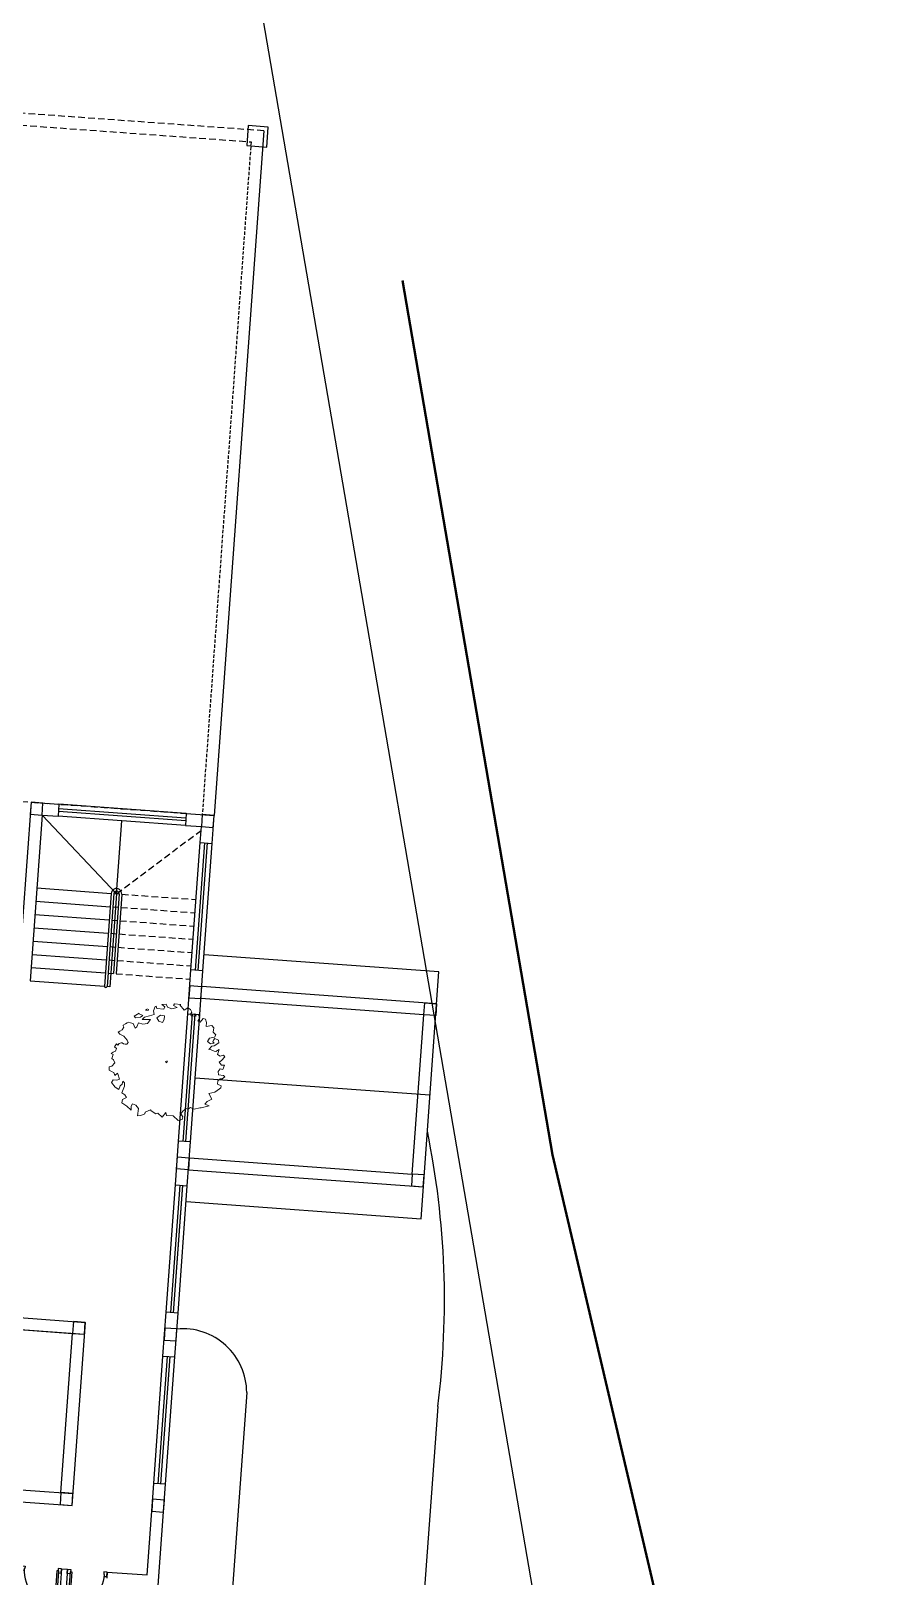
# Model space of a CAD drawing. Extents: x 2080 to 102394, y 2071 to 93424.
# Drawn here: x 88430 to 89065, y 82001 to 83163 of the extents above; entities that cross this region are included whole.
import ezdxf

# ---------------------------------------------------------------- set-up
doc = ezdxf.new("R2010")
doc.units = 0
doc.header["$LTSCALE"] = 20
doc.header["$MEASUREMENT"] = 0
doc.linetypes.add('ACAD_ISO02W100', pattern=[15, 12, -3])
doc.linetypes.add('HIDDEN', pattern=[0.375, 0.25, -0.125])
for name, color, linetype in [('beam', 7, 'Continuous'), ('COLUMN', 31, 'Continuous'), ('DOOR', 1, 'Continuous'), ('HANDRAIL', 1, 'Continuous'), ('road', 2, 'Continuous'), ('Roof lilne', 31, 'Continuous'), ('TEXTS', 2, 'Continuous'), ('wall', 13, 'Continuous'), ('WINDOW', 4, 'Continuous'), ('winsill', 5, 'Continuous')]:
    doc.layers.add(name, color=color, linetype=linetype)
for name, color, linetype, lineweight in [('COUNTRY FENCE', 13, 'ACAD_ISO02W100', 50), ('Mango tree', 96, 'Continuous', 5), ('sappotta', 114, 'Continuous', 5)]:
    doc.layers.add(name, color=color, linetype=linetype, lineweight=lineweight)
doc.layers.add('patta duplicate', color=230, linetype='Continuous', plot=False)
doc.styles.add('style5', font='times_2.ttf')

# ---------------------------------------------------------------- blocks, each defined once
blk = doc.blocks.new('NEEM')
at = {"layer": 'sappotta', "linetype": 'Continuous'}
for p, q in [((-0.517, 0.963), (-0.614, 0.901)), ((-0.614, 0.901), (-0.589, 0.87)), ((-0.521, 0.945), (-0.521, 0.945)), ((-0.449, 0.913), (-0.521, 0.945)), ((-0.494, 0.884), (-0.449, 0.913)), ((-0.32, 0.906), (-0.415, 0.884)), ((-0.359, 1.043), (-0.396, 1.016)), ((-0.396, 1.016), (-0.345, 1.011)), ((-0.345, 1.011), (-0.34, 1.039)), ((-0.23, 0.935), (-0.32, 0.906)), ((-0.213, 1.092), (-0.242, 1.007)), ((-0.242, 1.007), (-0.23, 0.935)), ((-0.191, 1.099), (-0.213, 1.092)), ((-0.177, 1.048), (-0.191, 1.099)), ((-0.043, 1.039), (-0.177, 1.048)), ((-0.108, 0.922), (-0.177, 0.872)), ((-0.027, 0.908), (-0.108, 0.922)), ((0.003, 1.132), (-0.083, 1.127)), ((-0.083, 1.127), (-0.023, 1.083)), ((-0.023, 1.083), (-0.043, 1.039)), ((-0.034, 0.839), (-0.027, 0.908)), ((0.03, 1.077), (0.003, 1.132)), ((0.114, 1.043), (0.03, 1.077)), ((0.216, 1.072), (0.114, 1.043)), ((0.162, 1.144), (0.142, 1.112)), ((0.142, 1.112), (0.216, 1.072)), ((0.283, 1.13), (0.162, 1.144)), ((0.267, 1.123), (0.283, 1.13)), ((0.351, 1.016), (0.267, 1.123)), ((0.421, 1.063), (0.351, 1.016)), ((0.473, 1.03), (0.421, 1.063)), ((0.472, 0.942), (0.501, 0.982)), ((0.483, 0.908), (0.472, 0.942)), ((0.501, 0.982), (0.473, 1.03)), ((0.581, 0.9), (0.483, 0.908)), ((0.551, 0.95), (0.581, 0.9)), ((0.627, 0.928), (0.551, 0.95)), ((0.654, 0.87), (0.627, 0.928)), ((-0.892, 0.613), (-0.923, 0.594)), ((-0.85, 0.638), (-0.892, 0.613)), ((-0.818, 0.692), (-0.85, 0.638)), ((-0.783, 0.757), (-0.83, 0.729)), ((-0.83, 0.729), (-0.826, 0.714)), ((-0.826, 0.714), (-0.818, 0.692)), ((-0.749, 0.774), (-0.783, 0.757)), ((-0.717, 0.789), (-0.749, 0.774)), ((-0.689, 0.772), (-0.717, 0.789)), ((-0.638, 0.758), (-0.689, 0.772)), ((-0.598, 0.672), (-0.638, 0.758)), ((-0.562, 0.699), (-0.598, 0.672)), ((-0.589, 0.87), (-0.494, 0.884)), ((-0.533, 0.776), (-0.562, 0.699)), ((-0.452, 0.75), (-0.533, 0.776)), ((-0.415, 0.884), (-0.459, 0.839)), ((-0.459, 0.839), (-0.303, 0.837)), ((-0.361, 0.762), (-0.452, 0.75)), ((-0.303, 0.837), (-0.361, 0.762)), ((-0.177, 0.872), (-0.139, 0.809)), ((-0.139, 0.809), (-0.067, 0.78)), ((-0.067, 0.78), (-0.034, 0.839)), ((0.616, 0.806), (0.654, 0.87)), ((0.66, 0.788), (0.616, 0.806)), ((0.715, 0.86), (0.66, 0.788)), ((0.762, 0.844), (0.715, 0.86)), ((0.783, 0.779), (0.762, 0.844)), ((0.776, 0.704), (0.783, 0.779)), ((0.888, 0.723), (0.776, 0.704)), ((0.924, 0.679), (0.888, 0.723)), ((0.913, 0.591), (0.924, 0.679)), ((-0.96, 0.366), (-0.994, 0.31)), ((-0.994, 0.31), (-0.961, 0.275)), ((-0.935, 0.345), (-0.96, 0.366)), ((-0.908, 0.372), (-0.935, 0.345)), ((-0.923, 0.594), (-0.895, 0.555)), ((-0.87, 0.389), (-0.908, 0.372)), ((-0.895, 0.555), (-0.868, 0.54)), ((-0.846, 0.386), (-0.87, 0.389)), ((-0.868, 0.54), (-0.818, 0.517)), ((-0.821, 0.367), (-0.846, 0.386)), ((-0.788, 0.359), (-0.821, 0.367)), ((-0.818, 0.517), (-0.752, 0.44)), ((-0.757, 0.361), (-0.788, 0.359)), ((-0.735, 0.394), (-0.757, 0.361)), ((-0.752, 0.44), (-0.735, 0.394)), ((0.804, 0.415), (0.84, 0.475)), ((0.86, 0.367), (0.804, 0.415)), ((0.829, 0.259), (0.888, 0.326)), ((0.84, 0.475), (0.934, 0.5)), ((0.933, 0.378), (0.86, 0.367)), ((0.888, 0.326), (0.93, 0.332)), ((0.917, 0.437), (0.904, 0.404)), ((0.904, 0.404), (0.933, 0.378)), ((0.964, 0.541), (0.913, 0.591)), ((0.942, 0.471), (0.917, 0.437)), ((0.93, 0.332), (1.018, 0.389)), ((0.934, 0.5), (0.964, 0.541)), ((1.014, 0.439), (0.942, 0.471)), ((1.018, 0.389), (1.014, 0.439)), ((-1.023, 0.208), (-1.062, 0.182)), ((-1.062, 0.182), (-1.02, 0.162)), ((-1.02, 0.162), (-1.049, 0.084)), ((-1.049, 0.084), (-1.017, 0.059)), ((-0.978, 0.229), (-1.023, 0.208)), ((-1.017, 0.059), (-0.991, -0.002)), ((-0.961, 0.275), (-0.978, 0.229)), ((0.02, 0.041), (-0.009, 0.024)), ((-0.009, 0.024), (0, 0)), ((0, 0), (0.014, 0.011)), ((0.014, 0.011), (0.027, 0.031)), ((0.838, 0.262), (0.829, 0.259)), ((0.931, 0.228), (0.838, 0.262)), ((0.962, 0.217), (0.931, 0.228)), ((1.025, 0.259), (0.962, 0.217)), ((0.996, 0.16), (1.025, 0.259)), ((1.046, 0.129), (0.996, 0.16)), ((1.029, 0.011), (1.074, 0.049)), ((1.074, -0.047), (1.029, 0.011)), ((1.109, 0.149), (1.046, 0.129)), ((1.074, 0.049), (1.137, 0.114)), ((1.137, 0.114), (1.109, 0.149)), ((-1.097, -0.077), (-1.098, -0.14)), ((-1.098, -0.14), (-1.044, -0.173)), ((-1.048, -0.062), (-1.097, -0.077)), ((-0.991, -0.002), (-1.048, -0.062)), ((-1.044, -0.173), (-1.007, -0.185)), ((-1.007, -0.185), (-0.992, -0.244)), ((-0.992, -0.244), (-0.937, -0.198)), ((-0.937, -0.198), (-0.93, -0.213)), ((-0.93, -0.213), (-0.902, -0.318)), ((1.007, -0.166), (1.046, -0.114)), ((1.016, -0.234), (1.007, -0.166)), ((1.11, -0.243), (1.016, -0.234)), ((1.046, -0.114), (1.1, -0.129)), ((1.129, -0.047), (1.074, -0.047)), ((1.083, -0.306), (1.137, -0.273)), ((1.1, -0.129), (1.129, -0.047)), ((1.137, -0.273), (1.11, -0.243)), ((-1.025, -0.325), (-1.052, -0.378)), ((-1.052, -0.378), (-0.982, -0.471)), ((-0.953, -0.336), (-1.025, -0.325)), ((-0.982, -0.471), (-0.91, -0.516)), ((-0.902, -0.318), (-0.953, -0.336)), ((-0.91, -0.516), (-0.888, -0.446)), ((-0.888, -0.446), (-0.848, -0.411)), ((-0.803, -0.452), (-0.853, -0.576)), ((-0.853, -0.576), (-0.797, -0.619)), ((-0.848, -0.411), (-0.837, -0.355)), ((-0.837, -0.355), (-0.803, -0.383)), ((-0.803, -0.383), (-0.803, -0.452)), ((0.826, -0.591), (0.943, -0.565)), ((0.887, -0.704), (0.826, -0.591)), ((0.943, -0.565), (1.032, -0.503)), ((0.992, -0.411), (1.004, -0.349)), ((1.066, -0.443), (0.992, -0.411)), ((1.004, -0.349), (1.045, -0.311)), ((1.032, -0.503), (1.061, -0.484)), ((1.045, -0.311), (1.083, -0.306)), ((1.061, -0.484), (1.066, -0.443)), ((-0.844, -0.71), (-0.852, -0.77)), ((-0.852, -0.77), (-0.758, -0.838)), ((-0.766, -0.668), (-0.844, -0.71)), ((-0.797, -0.619), (-0.766, -0.668)), ((-0.758, -0.838), (-0.675, -0.912)), ((-0.676, -0.836), (-0.649, -0.791)), ((-0.675, -0.912), (-0.676, -0.836)), ((-0.649, -0.791), (-0.582, -0.82)), ((-0.582, -0.82), (-0.534, -0.881)), ((-0.534, -0.881), (-0.554, -1.025)), ((0.327, -0.932), (0.391, -0.879)), ((0.391, -0.879), (0.423, -0.897)), ((0.423, -0.897), (0.47, -0.86)), ((0.47, -0.86), (0.543, -0.896)), ((0.543, -0.896), (0.652, -0.871)), ((0.652, -0.871), (0.68, -0.867)), ((0.68, -0.867), (0.834, -0.828)), ((0.751, -0.797), (0.797, -0.747)), ((0.834, -0.828), (0.751, -0.797)), ((0.797, -0.747), (0.887, -0.704)), ((-0.554, -1.025), (-0.486, -1.015)), ((-0.486, -1.015), (-0.413, -0.988)), ((-0.413, -0.988), (-0.401, -0.955)), ((-0.401, -0.955), (-0.302, -0.907)), ((-0.302, -0.907), (-0.286, -0.926)), ((-0.286, -0.926), (-0.197, -0.986)), ((-0.197, -0.986), (-0.157, -0.969)), ((-0.157, -0.969), (-0.078, -1.049)), ((-0.078, -1.049), (-0.006, -0.96)), ((-0.006, -0.96), (0.006, -1.017)), ((0.006, -1.017), (0.139, -1.026)), ((0.139, -1.026), (0.236, -1.115)), ((0.236, -1.115), (0.314, -1.096)), ((0.287, -0.982), (0.327, -0.932)), ((0.324, -1.046), (0.287, -0.982)), ((0.314, -1.096), (0.324, -1.046))]:
    blk.add_line(p, q, dxfattribs=at)
blk = doc.blocks.new('DR1H902')
at = {"color": 0}
for p, q in [((-0.5, 0), (-0.5, 1)), ((-0.5, 1), (-0.45, 1)), ((-0.45, 0), (-0.45, 1)), ((-0.5, 0), (-0.45, 0))]:
    blk.add_line(p, q, dxfattribs=at)
blk.add_arc((-0.5, 0), 1, 0, 91.707, dxfattribs=at)
blk = doc.blocks.new('A$C3B4262AC')
at = {"layer": 'DOOR'}
for p, q in [((0, 4), (0, 0)), ((2.5, 4), (0, 4)), ((0, 0), (3, 0)), ((2.5, 2.25), (2.5, 4)), ((3, 2.25), (2.5, 2.25)), ((3, 0), (3, 2.25))]:
    blk.add_line(p, q, dxfattribs=at)
blk = doc.blocks.new('A$C1F9E242A')
blk.add_blockref('A$C3B4262AC', (0, 0))
at = {"xscale": -1}
blk.add_blockref('A$C3B4262AC', (36, 0), dxfattribs=at)
at = {"layer": 'DOOR', "xscale": -31, "yscale": 31, "zscale": 68.88888888888889}
blk.add_blockref('DR1H902', (18, 2.2), dxfattribs=at)
blk = doc.blocks.new('*U24')
at = {"xscale": -1}
blk.add_blockref('A$C1F9E242A', (0, -2), dxfattribs=at)
blk = doc.blocks.new('A$C6FFD0EFA')
for p, q in [((670.1, -630.2), (614.3, -571)), ((670.1, -630.2), (674.1, -575.3)), ((610.3, -625.8), (666.2, -629.9)), ((609.6, -635.8), (665.4, -639.9)), ((670.1, -630.2), (665.1, -700)), ((668.1, -630), (672.1, -630.3)), ((608.8, -645.8), (664.7, -649.8)), ((666.7, -650), (670.7, -650.3)), ((667.4, -640), (671.4, -640.3)), ((608.1, -655.7), (664, -659.8)), ((666, -659.9), (670, -660.2)), ((607.4, -665.7), (663.3, -669.8)), ((665.2, -669.9), (669.2, -670.2)), ((606, -685.7), (661.8, -689.7)), ((606.7, -675.7), (662.5, -679.7)), ((664.5, -679.9), (668.5, -680.2)), ((605.2, -695.6), (661.1, -699.7)), ((663.8, -689.9), (667.8, -690.2)), ((665.1, -700), (663.1, -699.8))]:
    blk.add_line(p, q)
at = {"linetype": 'HIDDEN'}
for p, q in [((670.1, -630.2), (733.7, -582.6)), ((674.1, -630.5), (730, -634.5)), ((672.7, -650.4), (728.5, -654.5)), ((673.4, -640.4), (729.3, -644.5)), ((672, -660.4), (727.8, -664.4)), ((671.2, -670.4), (727.1, -674.4)), ((670.5, -680.3), (726.4, -684.4)), ((669.8, -690.3), (725.6, -694.4))]:
    blk.add_line(p, q, dxfattribs=at)
at = {"layer": 'COLUMN'}
for points in [[(605.3, -570.3), (614.3, -571), (614.9, -562), (606, -561.3)], [(734, -579.7), (742.9, -580.3), (743.6, -571.3), (734.6, -570.7)], [(724.6, -708.3), (733.6, -709), (734.3, -700), (725.3, -699.3)], [(715.9, -828), (724.9, -828.7), (724.3, -837.6), (715.3, -837)], [(637.1, -960.7), (646.1, -961.3), (646.7, -952.3), (637.8, -951.7)], [(705.9, -965.6), (714.9, -966.3), (715.6, -957.3), (706.6, -956.7)], [(627.8, -1089.3), (636.8, -1090), (637.4, -1081), (628.4, -1080.3)], [(696.6, -1094.3), (705.6, -1095), (706.2, -1086), (697.3, -1085.3)]]:
    blk.add_lwpolyline(points, close=True, dxfattribs=at)
at = {"layer": 'HANDRAIL'}
for p, q in [((666.2, -629.9), (661.1, -699.7)), ((668.1, -630), (663.1, -699.8)), ((672.1, -630.3), (667.8, -690.2)), ((674.1, -630.5), (669.8, -690.3))]:
    blk.add_line(p, q, dxfattribs=at)
for centre, radius, start, end in [((670.1, -630.2), 4, 355.8486, 175.8486), ((670.1, -630.2), 2, 355.8486, 175.8486), ((662.1, -699.7), 1, 178.6957, 353.0015)]:
    blk.add_arc(centre, radius, start, end, dxfattribs=at)
at = {"layer": 'wall'}
for p, q in [((606, -561.3), (596.3, -695)), ((606, -561.3), (626.9, -562.9)), ((626.9, -562.9), (626.2, -571.8)), ((614.3, -571), (605.2, -695.6)), ((614.3, -571), (626.2, -571.8)), ((722.6, -569.8), (722, -578.8)), ((722, -578.8), (734, -579.7)), ((722.6, -569.8), (743.6, -571.3)), ((733.1, -591.6), (734, -579.7)), ((742.1, -592.3), (743.6, -571.3)), ((733.1, -591.6), (742.1, -592.3)), ((723.8, -720.3), (726.1, -687.4)), ((735.1, -688), (726.1, -687.4)), ((732.7, -720.9), (735.1, -688)), ((723.8, -720.3), (732.7, -720.9)), ((714.4, -848.9), (716.8, -816)), ((725.8, -816.7), (716.8, -816)), ((723.4, -849.6), (725.8, -816.7)), ((714.4, -848.9), (723.4, -849.6)), ((453.8, -938.3), (646.8, -952.3)), ((453.1, -947.3), (646.1, -961.3)), ((457.6, -947.6), (637.1, -960.6)), ((636.8, -1090), (646.8, -952.3)), ((705.1, -977.6), (707.5, -944.7)), ((716.4, -945.3), (707.5, -944.7)), ((714.1, -978.3), (716.4, -945.3)), ((628.4, -1080.3), (637.1, -960.6)), ((705.1, -977.6), (714.1, -978.3)), ((439.9, -1066.6), (637.4, -1081)), ((448.3, -1076.3), (636.8, -1090)), ((693.1, -1142.2), (698.1, -1073.4)), ((707.1, -1074), (698.1, -1073.4)), ((700.3, -1167.5), (707.1, -1074)), ((628.8, -1137.5), (623.6, -1209.3)), ((633.3, -1137.8), (628.1, -1209.6)), ((628.8, -1137.5), (633.3, -1137.8)), ((663.2, -1140), (662.9, -1144.5)), ((663.2, -1140), (693.1, -1142.2))]:
    blk.add_line(p, q, dxfattribs=at)
at = {"layer": 'WINDOW'}
for p, q in [((722.2, -575.3), (626.5, -568.3)), ((722.4, -573.3), (626.6, -566.3)), ((729.6, -687.6), (736.6, -591.9)), ((731.6, -687.8), (738.6, -592)), ((720.3, -816.3), (727.2, -720.5)), ((722.3, -816.4), (729.2, -720.7)), ((711, -944.9), (717.9, -849.2)), ((713, -945.1), (719.9, -849.3)), ((701.6, -1073.6), (708.6, -977.9)), ((703.6, -1073.8), (710.6, -978))]:
    blk.add_line(p, q, dxfattribs=at)
at = {"layer": 'winsill'}
for p, q in [((722.6, -569.8), (626.9, -562.9)), ((722, -578.8), (626.2, -571.8)), ((726.1, -687.4), (733.1, -591.6)), ((735.1, -688), (742.1, -592.3)), ((716.8, -816), (723.8, -720.3)), ((725.8, -816.7), (732.7, -720.9)), ((707.5, -944.7), (714.4, -848.9)), ((716.4, -945.3), (723.4, -849.6)), ((698.1, -1073.4), (705.1, -977.6)), ((707.1, -1074), (714.1, -978.3))]:
    blk.add_line(p, q, dxfattribs=at)
at = {"layer": 'DOOR', "yscale": 0.8333333333430346, "zscale": 0.8333333333333334}
for p, xscale, rotation in [((598.8, -1137), 0.8333333333282009, 175.8486352132561), ((663.1, -1141.7), -0.8333333333282009, 175.848635213256)]:
    blk.add_blockref('*U24', p, dxfattribs=dict(at, xscale=xscale, rotation=rotation))
blk = doc.blocks.new('A$C1D046DB3')
for p, q in [((-444.4, 68.1), (-410.7, 89.8)), ((-63.6, 77.4), (-4.5, 91.9)), ((-138, 37.4), (-104.7, 71.5)), ((-63.8, 68.9), (-104.7, 71.5)), ((-65, 21.4), (-63.6, 77.4)), ((-51.8, 67.9), (-3.4, 79.8)), ((-587, 42.4), (-570.5, 58.9)), ((-541.9, 65.3), (-570.5, 58.9)), ((-509.2, 61.1), (-541.9, 65.3)), ((-480.2, 17), (-509.2, 61.1)), ((-129, 36.8), (-103.9, 62.4)), ((-64, 59.9), (-103.9, 62.4)), ((-52.9, 24.7), (-51.8, 67.9)), ((-578.8, 37.9), (-565.9, 50.7)), ((-541.5, 56.2), (-565.9, 50.7)), ((-514.5, 52.7), (-541.5, 56.2)), ((-487.7, 12), (-514.5, 52.7)), ((-420.4, 26.4), (-386.6, 48.2)), ((-593.3, 13.9), (-587, 42.4)), ((-584.2, 13.5), (-578.8, 37.9)), ((-138, -3), (-138, 37.4)), ((-129, -6), (-129, 36.8)), ((-30.5, -12), (-52.9, 24.7)), ((-589.1, -18.8), (-593.3, 13.9)), ((-580.7, -13.6), (-584.2, 13.5)), ((-264, 12), (-487.7, 12)), ((-264.1, 17), (-480.2, 17)), ((-264.1, 17), (-138, 19.9)), ((-264, 12), (-138, 14.9)), ((-44.6, -12), (-65, 21.4)), ((20.6, 0), (13.9, 12.2)), ((-566.6, -33.6), (-589.1, -18.8)), ((-558.1, -28.5), (-580.7, -13.6)), ((-558.5, -216.2), (-575.6, -33.6)), ((-549, -221.7), (-567.1, -28.5)), ((-616, -98), (-628.8, -136.3)), ((-571.1, -115.1), (-583.7, -153)), ((-544.7, -122.2), (-542.5, -169)), ((-532.5, -125.1), (-530.5, -168.5)), ((-544.1, -133.1), (-532.2, -132.5)), ((-543.9, -139.1), (-531.9, -138.5)), ((-543.6, -145.1), (-531.6, -144.5)), ((-543.3, -151.1), (-531.3, -150.5)), ((-543, -157.1), (-531, -156.5)), ((-542.7, -163), (-530.8, -162.5)), ((-542.5, -169), (-530.5, -168.5)), ((-754.3, -347.1), (-801.1, -365.4)), ((-754.3, -347.1), (-738, -388.9)), ((-759.4, -358.8), (-797.3, -373.6)), ((-769.6, -362.8), (-772.8, -354.4)), ((-759.4, -358.8), (-762.7, -350.4)), ((-759.4, -358.8), (-751, -355.5)), ((-759.4, -358.8), (-746.9, -390.7)), ((-819.4, -369.1), (-810.9, -365.4)), ((-808.7, -370.5), (-800.5, -366.8)), ((-784.8, -368.7), (-788, -360.3)), ((-704.2, -379.8), (-707, -371.2)), ((-794.9, -378.6), (-792.2, -377.4)), ((-786.2, -391.3), (-792.2, -377.4)), ((-751.9, -378), (-743.5, -374.7)), ((-725.7, -376.7), (-723.4, -385.4)), ((-843, -391.5), (-808.1, -480.9)), ((-835.6, -410.6), (-786.2, -391.3)), ((-834.1, -414.3), (-804.1, -402.6)), ((-815.5, -402.7), (-814, -406.4)), ((-794.7, -401.9), (-803, -405.4)), ((-792.4, -407.4), (-784.1, -403.9)), ((-708.6, -406.2), (-706.1, -414.9)), ((-829.8, -425.5), (-799.5, -413.6)), ((-828.3, -429.2), (-778.4, -409.7)), ((-827.8, -407.5), (-826.3, -411.3)), ((-803.4, -415.2), (-801.9, -418.9)), ((-772.7, -423.6), (-778.4, -409.7)), ((-738, -413.5), (-724.4, -448.2)), ((-729.1, -411.5), (-712.8, -453.3)), ((-824.5, -423.4), (-823, -427.2)), ((-822.8, -443.2), (-772.7, -423.6)), ((-814.6, -419.6), (-813.2, -423.3)), ((-732.3, -428.2), (-723.9, -425)), ((-821.4, -446.9), (-790.7, -434.9)), ((-815.5, -440.3), (-814, -444)), ((-804.9, -436.2), (-803.4, -439.9)), ((-795, -436.6), (-796.5, -432.9)), ((-787.6, -442.9), (-779.2, -439.6)), ((-781, -435), (-772.7, -431.6)), ((-817, -458.1), (-786.3, -446.1)), ((-815.6, -461.8), (-765.2, -442.1)), ((-724.4, -448.2), (-808.1, -480.9)), ((-796.2, -450), (-794.8, -453.7)), ((-788.8, -447), (-787.3, -450.8)), ((-759.8, -456.1), (-765.2, -442.1)), ((-724.4, -448.2), (-716.1, -444.9)), ((-724.4, -448.2), (-721.2, -456.6)), ((-812.8, -456.4), (-811.3, -460.2)), ((-810.1, -475.8), (-759.8, -456.1)), ((-805.1, -453.4), (-803.6, -457.1)), ((-712.8, -453.3), (-757.1, -470.6)), ((-742.6, -455.3), (-739.3, -463.7)), ((-804.3, -473.5), (-802.3, -478.6)), ((-795, -469.9), (-793, -475)), ((-787.2, -466.8), (-785.2, -472)), ((-777.4, -476.5), (-766.4, -471.8)), ((-763.1, -479.5), (-754.8, -475.9)), ((-759.9, -486.7), (-770.9, -491.6)), ((-756.3, -494.9), (-748.1, -491.2)), ((-645.3, -679.2), (-578.1, -653.7)), ((-639.3, -689.8), (-573.4, -664.8)), ((-634.1, -700.6), (-569.1, -676)), ((-629.9, -711.9), (-565.3, -687.4)), ((-626.6, -723.5), (-561.9, -698.9))]:
    blk.add_line(p, q)
at = {"linetype": 'HIDDEN'}
for p, q in [((258, 0), (0, 0)), ((0, -9), (249, -9)), ((0, -516), (240, -516))]:
    blk.add_line(p, q, dxfattribs=at)
at = {"ltscale": 0.5}
for p, q in [((-558.5, -216.2), (-554.9, -271.8)), ((-549, -221.7), (-545, -274.1))]:
    blk.add_line(p, q, dxfattribs=at)
at = {"color": 2}
for points in [[(-625.6, -158.4), (-612.6, -123.9)], [(-603.7, -133.6), (-603.6, -123.9), (-609.3, -130.6)]]:
    blk.add_lwpolyline(points, dxfattribs=at)
for points in [[(-817, -350.9), (-813.9, -358.5), (-810.3, -366.8), (-807.1, -374.1), (-805.7, -376.9), (-810.1, -378.6), (-814.1, -380.2), (-816.9, -374.5), (-819.4, -369.1), (-822.3, -362.8), (-824.4, -357.8), (-825.8, -354.5), (-817, -350.9)], [(-805.6, -355), (-802.1, -363.1), (-798.6, -370.9), (-795.2, -378), (-794.9, -378.6), (-799.2, -380.3), (-803.3, -381.9), (-805, -378.4), (-807.5, -373), (-810.4, -366.7), (-812.5, -361.8), (-813.9, -358.5), (-805.6, -355)], [(-833.8, -387.9), (-818.4, -381.9), (-816.4, -387), (-831.7, -393)], [(-818.4, -381.9), (-814.1, -380.2)], [(-814.1, -380.2), (-812.8, -382.7), (-811.7, -385.2), (-811.7, -385.2), (-808.1, -383.7), (-805.3, -382.7), (-803.3, -381.9), (-803.6, -381.3), (-805, -378.4), (-805.6, -376.9), (-808.6, -378), (-811.6, -379.2), (-814.1, -380.2)], [(-843, -391.5), (-838.5, -389.7), (-833.8, -387.9), (-831.7, -393), (-841, -396.6), (-843, -391.5)], [(-815.6, -386.7), (-811.7, -385.2)], [(-591.1, -498.1), (-566.7, -486.1), (-544.2, -489.2), (-539.2, -500.9), (-539.6, -509), (-542.3, -513.6), (-544.1, -519.2), (-544.1, -519.2), (-566.7, -521.9), (-581.9, -526.6)], [(-625.3, -545.8), (-633.7, -536.1), (-637.4, -524), (-635, -502.2), (-622.4, -495), (-611.4, -492.4), (-595.6, -495.2), (-586.6, -501.1), (-583.9, -510.9), (-581.9, -526.6)], [(-611.6, -588.4), (-628, -578.5), (-632, -564), (-628, -550.4), (-622.6, -541.3), (-606.2, -539.9), (-595.2, -545.7), (-587.7, -551.2), (-590.3, -563.7), (-592.3, -573.6), (-593.1, -579.9), (-601.2, -583.8), (-611.6, -588.4)]]:
    blk.add_lwpolyline(points)
for centre, radius, start, end in [((-845.3, -190.1), 516.9, 21.5782, 55.8631), ((-845.3, -190.1), 480.8, 32.7807, 55.1918), ((247.4, 108.1), 252.5, 172.4141, 202.3137), ((-643.1, 90.5), 139.7, 176.572, 214.3101), ((-643.1, 90.5), 175.7, 180, 214.3101), ((-845.4, -189.8), 506.8, 27.312, 32.7463), ((-845.4, -189.8), 486.8, 27.0881, 32.7463), ((-845.4, -189.8), 496.8, 27.2023, 32.7463), ((-845.4, -189.8), 476.8, 26.969, 32.7463), ((-845.3, -190.1), 480.8, 23.2908, 27.0508), ((-485.8, 218.2), 342, 216.8531, 247.6094), ((-487.9, 216.1), 375, 216.7943, 248.1785), ((-323.6, 618.9), 774.6, 247.8622, 251.3702), ((-323.6, 618.9), 784.6, 247.8622, 251.3702), ((-368.4, 585.2), 729, 253.8501, 256.0045), ((-323.6, 618.9), 804.6, 247.9554, 251.376), ((-323.6, 618.9), 794.6, 247.9094, 251.3731), ((-368.4, 585.2), 729, 256.9865, 257.3497), ((-323.6, 618.9), 814.6, 248.0002, 251.3787), ((-354.2, 632.7), 814.6, 253.7287, 256.6072), ((-354.2, 632.7), 814.6, 257.4837, 257.6824), ((-813.8, -41.9), 355.2, 280.8565, 319.1814), ((-813.8, -41.9), 346.2, 282.0928, 318.3865), ((-813.8, -41.9), 379.2, 281.5276, 318.9067), ((-813.8, -41.9), 388.2, 283.1021, 319.7914), ((-2511.7, -1131.5), 1874.6, 22.609, 23.2206), ((-2286.4, -1035.7), 1611.8, 22.559, 23.2703), ((-2514.9, -1132.5), 1868.9, 22.6085, 23.2219), ((-2514.9, -1132.5), 1868.9, 21.5354, 22.1486), ((-2511.7, -1131.5), 1874.6, 21.5392, 22.1505), ((-2286.4, -1035.7), 1611.8, 21.3148, 22.0258), ((-2286.4, -1035.7), 1611.8, 20.5862, 20.7815), ((-2514.9, -1132.5), 1868.9, 20.9071, 21.0756), ((-2511.7, -1131.5), 1874.6, 20.9127, 21.0808), ((494, 66.1), 1361.4, 202.8422, 205.5057), ((494, 66.1), 1382.4, 202.8195, 205.4835), ((494, 66.1), 1370.4, 202.8324, 205.4989), ((-528.5, -575.6), 73.2, 144.173, 155.8784), ((-556.1, -557.5), 40.2, 129.7835, 141.9309), ((-587.8, -532.8), 2.273736754432321e-13, 193.8619, 270), ((-449.2, -570), 152.6, 185.1855, 204.444), ((-449.2, -570), 149.6, 185.1855, 204.444), ((-867.4, -782.7), 316.8, 9.5908, 28.1613), ((-867.4, -782.7), 319.8, 9.5908, 28.1613), ((-105.1, -653.8), 456.3, 189.597, 196.8387), ((-105.1, -653.8), 453.3, 189.597, 196.9534)]:
    blk.add_arc(centre, radius, start, end)
at = {"color": 8}
for centre, radius, start, end in [((-839.8, -185.1), 480.8, 32.6347, 55.3927), ((-833.9, -179.8), 480.8, 32.4786, 55.7027), ((-844.7, -189.5), 480.8, 32.7638, 55.2103), ((-842.8, -187.9), 480.8, 32.7155, 55.2699), ((-642.3, 92.1), 175.7, 180.4622, 214.3101), ((-639.1, 96.5), 175.7, 181.6584, 214.3101), ((-634.4, 105.3), 175.7, 184.1215, 214.3101), ((-833.9, -179.8), 480.8, 21.9573, 26.7471), ((-844.7, -189.5), 480.8, 23.2159, 27.0338), ((-842.8, -187.9), 480.8, 23.002, 26.9853), ((-839.8, -185.1), 480.8, 22.6447, 26.9041), ((-479.2, 230.8), 375, 216.7943, 247.6254), ((-487.2, 217.7), 375, 216.7943, 248.1422), ((-484, 222.1), 375, 216.7943, 247.895), ((-337.8, 680.7), 848.6, 253.6151, 255.9607), ((-345.8, 667.6), 848.6, 253.8431, 256.5606), ((-342.6, 672), 848.6, 253.7341, 256.3236), ((-337.8, 680.7), 848.6, 256.8048, 257.0509), ((-342.6, 672), 848.6, 257.1661, 257.3798), ((-345.8, 667.6), 848.6, 257.4022, 257.5989)]:
    blk.add_arc(centre, radius, start, end, dxfattribs=at)
blk.add_open_spline([(-609, -492.8), (-609, -492.8), (-609, -492.8), (-609, -492.8), (-609.6, -484), (-610.4, -470.4), (-592.5, -468), (-573.6, -467.6), (-572.4, -486), (-583.6, -496.1), (-590.4, -497), (-593.2, -496.8)], degree=3, knots=[99.972365, 99.972365, 99.972365, 99.972365, 102.677106, 102.677106, 102.677106, 123.320132, 136.409379, 152.779513, 167.482327, 181.694862, 190.310482, 190.310482, 190.310482, 190.310482])
at = {"layer": 'beam', "linetype": 'HIDDEN', "ltscale": 0.5}
blk.add_line((249, -9), (249, -516), dxfattribs=at)
at = {"layer": 'beam', "ltscale": 0.5}
blk.add_line((258, 0), (258, -516), dxfattribs=at)
at = {"layer": 'COLUMN'}
blk.add_lwpolyline([(246, -12), (261, -12), (261, 3), (246, 3)], close=True, dxfattribs=at)
at = {"layer": 'TEXTS', "style": 'style5'}
blk.add_text('up', height=6.74, dxfattribs=at).set_placement((-629, -152.4))

msp = doc.modelspace()

# ---------------------------------------------------------------- linework, layer by layer
at = {"ltscale": 0.5}
for p, q in [((88734.678, 82431.471), (88558.143, 82444.284)), ((88725.05, 82423.146), (88557.491, 82435.308)), ((88716.363, 82303.452), (88725.05, 82423.146)), ((88548.803, 82315.614), (88716.363, 82303.452)), ((88548.152, 82306.637), (88724.688, 82293.824))]:
    msp.add_line(p, q, dxfattribs=at)
at = {"layer": 'COLUMN', "ltscale": 0.5}
for points in [[(88725.702, 82432.122), (88734.678, 82431.471), (88734.027, 82422.494), (88725.05, 82423.146), (88725.702, 82432.122)], [(88725.339, 82302.8), (88716.363, 82303.452), (88715.711, 82294.476), (88724.688, 82293.824), (88725.339, 82302.8)]]:
    msp.add_lwpolyline(points, dxfattribs=at)
at = {"layer": 'COUNTRY FENCE', "linetype": 'Continuous'}
msp.add_lwpolyline([(88899.154, 81987.793), (88821.703, 82317.946), (88709.079, 82974.934)], dxfattribs=at)
at = {"layer": 'patta duplicate', "ltscale": 0.5}
msp.add_lwpolyline([(88450.657, 84067.151), (84127.797, 82684.315), (83540.963, 80377.169), (84337.551, 80292.694), (84338.201, 79890.512), (77189.571, 82827.244), (75365.053, 80162.878), (84737.949, 76793.335), (86791.228, 77204.942), (89065.024, 78174.595), (89006.283, 79510.343), (88948.024, 81170.116), (88450.657, 84067.151)], dxfattribs=at)
at = {"layer": 'road', "ltscale": 0.5}
for p, q in [((88591.96, 82139.192), (88512.836, 81051.341)), ((88735.58, 82128.746), (88643.34, 80860.555))]:
    msp.add_line(p, q, dxfattribs=at)
for centre, radius, start, end in [((88104.206, 82208.371), 636.376, 352.812187, 11.537192), ((88543.868, 82139.057), 48.091, 0.161589, 95.254041)]:
    msp.add_arc(centre, radius, start, end, dxfattribs=at)
at = {"layer": 'Roof lilne', "ltscale": 0.5}
for p, q in [((88736.416, 82455.408), (88559.88, 82468.221)), ((88722.95, 82269.887), (88736.416, 82455.408)), ((88729.683, 82362.647), (88553.148, 82375.465)), ((88546.415, 82282.7), (88722.95, 82269.887))]:
    msp.add_line(p, q, dxfattribs=at)
at = {"layer": 'WINDOW'}
for p, q in [((88534.848, 82199.322), (88541.798, 82295.07)), ((88536.843, 82199.177), (88543.793, 82294.925))]:
    msp.add_line(p, q, dxfattribs=at)
at = {"layer": 'winsill'}
for p, q in [((88531.357, 82199.575), (88538.307, 82295.323)), ((88540.334, 82198.923), (88547.283, 82294.672))]:
    msp.add_line(p, q, dxfattribs=at)

# ---------------------------------------------------------------- block references
at = {"ltscale": 0.5, "rotation": 355.8486352159371}
msp.add_blockref('A$C1D046DB3', (88347.512, 83106.263), dxfattribs=at)
at = {"ltscale": 0.5}
msp.add_blockref('A$C6FFD0EFA', (87823.889, 83144.268), dxfattribs=at)
at = {"layer": 'Mango tree', "linetype": 'Continuous', "xscale": 38.88597901891626, "yscale": 38.88597901897447, "zscale": 38.88597901869556}
msp.add_blockref('NEEM', (88531.296, 82387, -0.001), dxfattribs=at)

doc.saveas('drawing.dxf')
